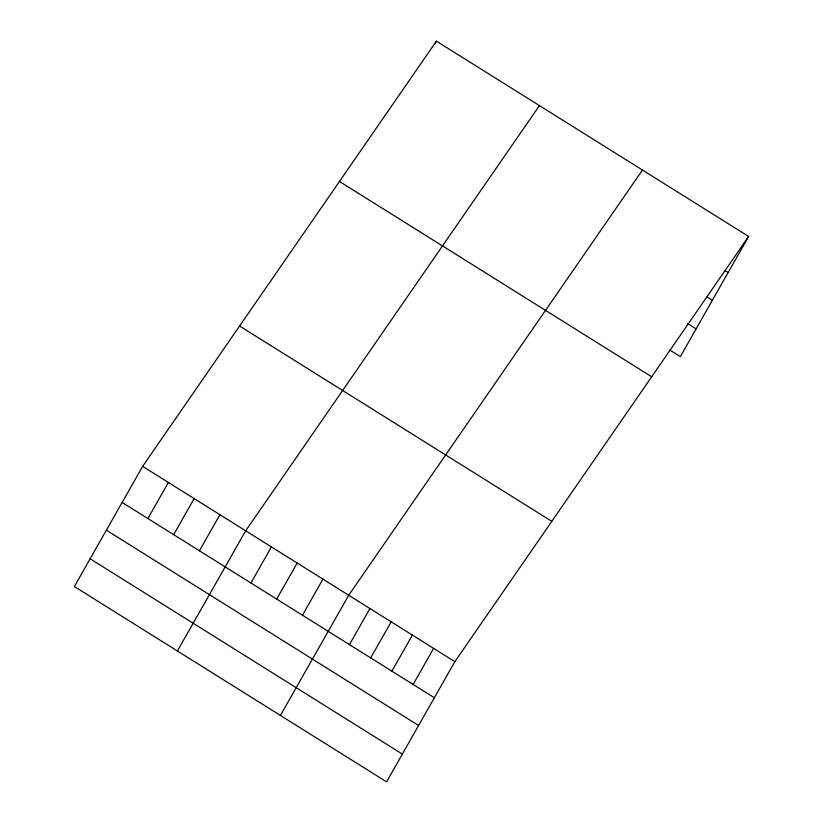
<?xml version="1.0" encoding="UTF-8"?>
<svg xmlns="http://www.w3.org/2000/svg" width="823" height="823" viewBox="0 0 823 823"><rect width="100%" height="100%" fill="white"/><g stroke="black" fill="none" stroke-linecap="round" stroke-linejoin="round"><path stroke-width="1.23" d="M142.636 466.353L74.368 586.542L386.584 781.85L454.862 661.661L748.632 236.458L436.416 41.15L142.636 466.353L454.862 661.661M147.903 518.541L168.396 482.463M434.554 44.432L436.416 41.15M173.663 534.652L194.156 498.573M199.423 550.772L219.916 514.694M177.398 650.993L245.676 530.804L539.446 105.601M250.933 582.993L271.436 546.914M276.693 599.103L297.185 563.035M302.453 615.223L322.945 579.145M280.427 715.444L348.705 595.255L642.475 170.052M349.446 644.615L369.939 608.536M370.669 657.896L391.172 621.818M391.902 671.177L412.395 635.099M413.136 684.458L433.628 648.38M748.632 236.458L680.364 356.647L669.747 350.012M724.96 270.541L728.139 272.536M707.06 296.969L712.368 300.292M687.637 323.583L696.124 328.891M339.467 181.472L651.693 376.78M239.586 326.031L551.801 521.35M122.143 502.431L434.369 697.739M106.383 530.187L418.598 725.495M90.129 558.786L402.354 754.094"/></g></svg>
